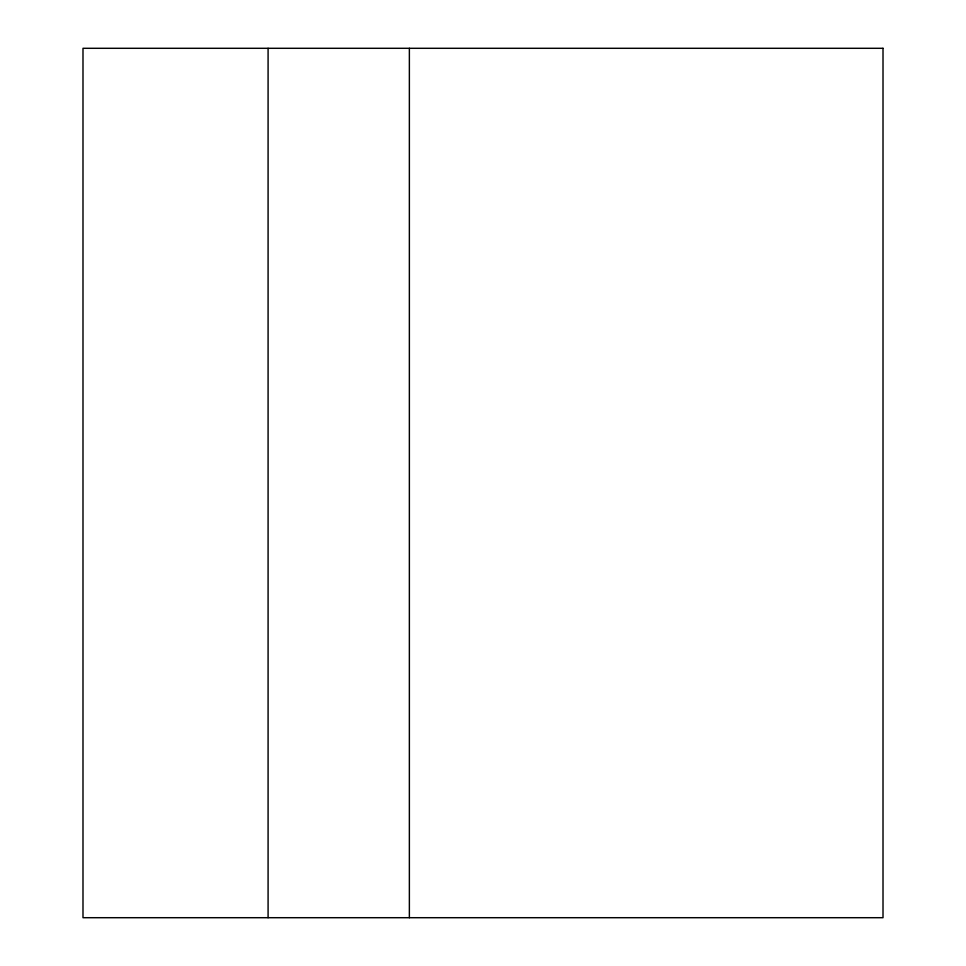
<?xml version="1.0" encoding="UTF-8"?>
<svg xmlns="http://www.w3.org/2000/svg" width="966" height="966" viewBox="0 0 966 966"><rect width="100%" height="100%" fill="white"/><g stroke="black" fill="none" stroke-linecap="round" stroke-linejoin="round"><path stroke-width="1.45" d="M409.367 48.3L409.367 917.7M268.089 48.3L268.089 917.7M883.009 48.3L82.991 48.3L82.991 917.7L883.009 917.7L883.009 48.3"/></g></svg>
